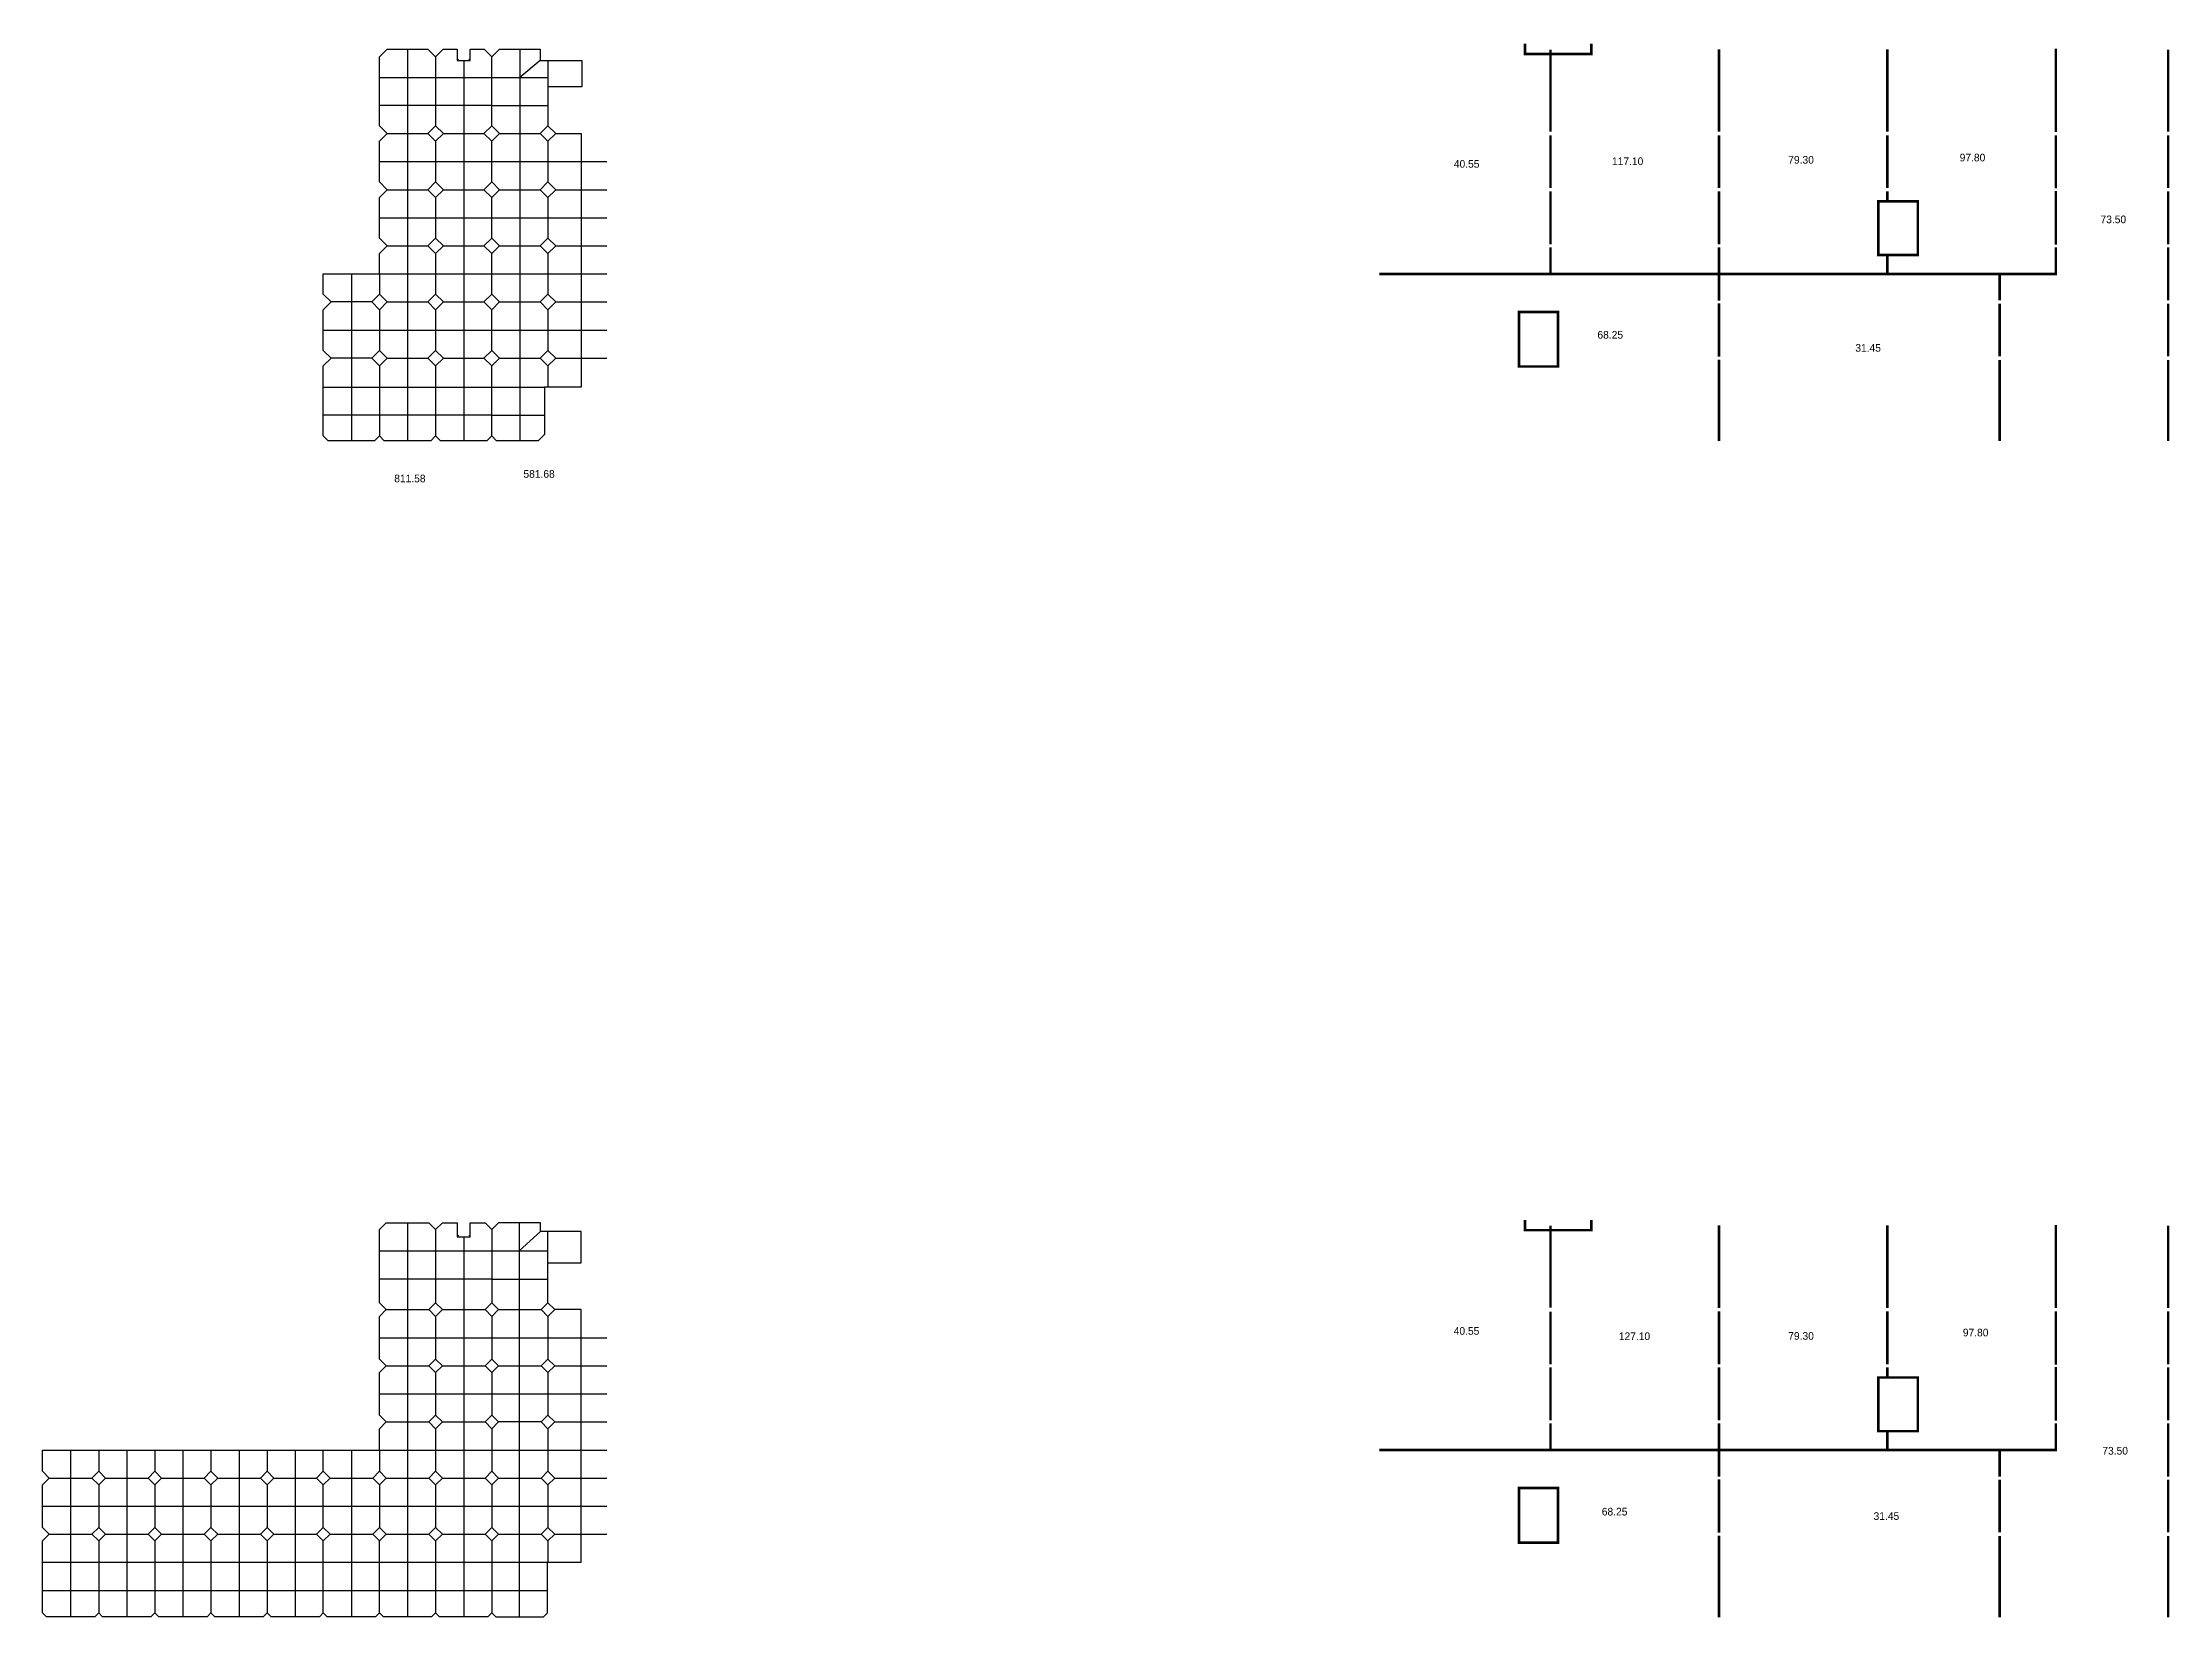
# Model space of a CAD drawing. Header units: millimetres. Extents: x -552870 to 1405794, y -1345622 to 197746.
# Drawn here: x 499130 to 915780, y -865709 to -556984 of the extents above; entities that cross this region are included whole.
import ezdxf

# ---------------------------------------------------------------- set-up
doc = ezdxf.new("R2010")
doc.units = ezdxf.units.MM
doc.header["$LTSCALE"] = 1000
doc.header["$MEASUREMENT"] = 0
doc.layers.get('0').update_dxf_attribs({"linetype": 'CONTINUOUS'})
doc.styles.add('나눔바른고딕', font='')
doc.styles.get('나눔바른고딕').set_extended_font_data('나눔바른고딕')

msp = doc.modelspace()

# ---------------------------------------------------------------- linework, layer by layer
at = {"color": 114, "ltscale": 10000, "true_color": 0x139b48}
for points in [[(587130.1, -634059.5), (586180.1, -635009.5), (577080.1, -635009.5), (576130.1, -634059.5), (575180.1, -635009.5), (566080.1, -635009.5), (565130.1, -634059.5), (564180.1, -635009.5), (555080.1, -635009.5), (554130.1, -634059.5), (554130.1, -620333.7), (555654.4, -618809.5), (554130.1, -617285.2), (554130.1, -609333.7), (555654.4, -607809.5), (554130.1, -606285.2), (554130.1, -602309.5), (565130.1, -602309.5), (565130.1, -598333.7), (566654.4, -596809.5), (565130.1, -595285.2), (565130.1, -587333.7), (566654.4, -585809.5), (565130.1, -584285.2), (565130.1, -576333.7), (566654.4, -574809.5), (565130.1, -573285.2), (565130.1, -559809.5), (566630.1, -558309.5), (574630.1, -558309.5), (576130.1, -559809.5), (577630.1, -558309.5), (580330.1, -558309.5), (580330.1, -560534.5), (582930.1, -560534.5), (582930.1, -558309.5), (585630.1, -558309.5), (587130.1, -559809.5)], [(570630.1, -558309.5), (570630.1, -596809.5), (570630.1, -635009.5)], [(592630.1, -558309.5), (592630.1, -596809.5), (592630.1, -635009.5)], [(576130.1, -559809.5), (576130.1, -573285.2)], [(580630.1, -560234.5), (580330.1, -560534.5)], [(581630.1, -560534.5), (581630.1, -596809.5), (581630.1, -635009.5)], [(582630.1, -560234.5), (582930.1, -560534.5)], [(596630.1, -560509.5), (592630.1, -563809.5)], [(598130.1, -560509.5), (598130.1, -565659.5)], [(565130.1, -563809.5), (587130.1, -563809.5)], [(587130.1, -563809.5), (598130.1, -563809.5)], [(587130.1, -569309.5), (565130.5, -569309.5)], [(587130.1, -569309.5), (598130.1, -569309.5)], [(566654.4, -574809.5), (574605.8, -574809.5)], [(576130.1, -573285.2), (574605.8, -574809.5), (576130.1, -576333.7), (577654.4, -574809.5), (576130.1, -573285.2)], [(577654.4, -574809.5), (585605.8, -574809.5)], [(587130.1, -573285.2), (585605.8, -574809.5), (587130.1, -576333.7)], [(588654.4, -574809.5), (596605.8, -574809.5)], [(598130.1, -573285.2), (596605.8, -574809.5), (598130.1, -576333.7), (599654.4, -574809.5)], [(576130.1, -576333.7), (576130.1, -584285.2)], [(598130.1, -576333.7), (598130.1, -584285.2)], [(565130.1, -580309.5), (587130.1, -580309.5)], [(587130.1, -580309.5), (609677.6, -580309.5)], [(566654.4, -585809.5), (574605.8, -585809.5)], [(576130.1, -584285.2), (574605.8, -585809.5), (576130.1, -587333.7), (577654.4, -585809.5), (576130.1, -584285.2)], [(576130.1, -587333.7), (576130.1, -595285.2)], [(577654.4, -585809.5), (585605.8, -585809.5)], [(587130.1, -584285.2), (585605.8, -585809.5), (587130.1, -587333.7)], [(588654.4, -585809.5), (596605.8, -585809.5)], [(598130.1, -584285.2), (596605.8, -585809.5), (598130.1, -587333.7), (599654.4, -585809.5), (598130.1, -584285.2)], [(598130.1, -587333.7), (598130.1, -595285.2)], [(599654.4, -585809.5), (609680.1, -585809.5)], [(565130.1, -591309.5), (587130.1, -591309.5)], [(587130.1, -591309.5), (609677.6, -591309.5)], [(576130.1, -595285.2), (574605.8, -596809.5), (576130.1, -598333.7), (577654.4, -596809.5), (576130.1, -595285.2)], [(587130.1, -595285.2), (585605.8, -596809.5), (587130.1, -598333.7)], [(598130.1, -595285.2), (596605.8, -596809.5), (598130.1, -598333.7), (599654.4, -596809.5), (598130.1, -595285.2)], [(566654.4, -596809.5), (574605.8, -596809.5)], [(576130.1, -598333.7), (576130.1, -606285.2)], [(577654.4, -596809.5), (585605.8, -596809.5)], [(588654.4, -596809.5), (596605.8, -596809.5)], [(598130.1, -598333.7), (598130.1, -606285.2)], [(599654.4, -596809.5), (609680.1, -596809.5)], [(559630.1, -602310.3), (559630.1, -635009.5)], [(565128.7, -602309.5), (587130.1, -602309.5)], [(565130.1, -602309.5), (565130.1, -606285.2)], [(587130.1, -602309.5), (609677.6, -602309.5)], [(563605.8, -607809.5), (555654.4, -607809.5)], [(565130.1, -606285.2), (563605.8, -607809.5), (565130.1, -609333.7), (566654.4, -607809.5), (565130.1, -606285.2)], [(566654.4, -607809.5), (574605.8, -607809.5)], [(576130.1, -606285.2), (574605.8, -607809.5), (576130.1, -609333.7), (577654.4, -607809.5), (576130.1, -606285.2)], [(577654.4, -607809.5), (585605.8, -607809.5)], [(587130.1, -606285.2), (585605.8, -607809.5), (587130.1, -609333.7)], [(588654.4, -607809.5), (596605.8, -607809.5)], [(598130.1, -606285.2), (596605.8, -607809.5), (598130.1, -609333.7), (599654.4, -607809.5), (598130.1, -606285.2)], [(599654.4, -607809.5), (609680.1, -607809.5)], [(565130.1, -609333.7), (565130.1, -617285.2)], [(576130.1, -609333.7), (576130.1, -617285.2)], [(598130.1, -609333.7), (598130.1, -617285.2)], [(554130.1, -613309.5), (587130.1, -613309.5)], [(587130.1, -613309.5), (609677.6, -613309.5)], [(563605.8, -618809.5), (555654.4, -618809.5)], [(565130.1, -617285.2), (563605.8, -618809.5), (565130.1, -620333.7), (566654.4, -618809.5), (565130.1, -617285.2)], [(565130.1, -620333.7), (565130.1, -634059.5)], [(566654.4, -618809.5), (574605.8, -618809.5)], [(576130.1, -617285.2), (574605.8, -618809.5), (576130.1, -620333.7), (577654.4, -618809.5), (576130.1, -617285.2)], [(576130.1, -620333.7), (576130.1, -634059.5)], [(577654.4, -618809.5), (585605.8, -618809.5)], [(587130.1, -617285.2), (585605.8, -618809.5), (587130.1, -620333.7)], [(588654.4, -618809.5), (596605.8, -618809.5)], [(598130.1, -617285.2), (596605.8, -618809.5), (598130.1, -620333.7), (599654.4, -618809.5), (598130.1, -617285.2)], [(598130.1, -620333.7), (598130.1, -624509.5)], [(599654.4, -618809.5), (609680.1, -618809.5)], [(554130.1, -624509.5), (587130.1, -624509.5)], [(587130.1, -624509.5), (597480.1, -624509.5)], [(587130.1, -630009.5), (554130.1, -630009.5)], [(587130.1, -630009.5), (597480.1, -630009.5)], [(587130.1, -864635.2), (586355.8, -865409.5), (576904.4, -865409.5), (576130.1, -864635.2), (575355.8, -865409.5), (565904.4, -865409.5), (565130.1, -864635.2), (564355.8, -865409.5), (554904.4, -865409.5), (554130.1, -864635.2), (554129.4, -850533.1), (555454.4, -849209.5), (554130.1, -847885.2), (554129, -839532.6), (555454.4, -838209.5), (554130.1, -836885.2), (554128.7, -832709.5), (554130.1, -832709.5), (565130.1, -832709.5), (565130.1, -828533.7), (566454.4, -827209.5), (565130.1, -825885.2), (565129.2, -817532.8), (566454.4, -816209.5), (565130.1, -814885.2), (565130.1, -806533.7), (566454.4, -805209.5), (565130.1, -803885.2), (565129.6, -789533.7), (566454.4, -788209.5), (574805.8, -788209.5), (576130.1, -789533.7), (577454.4, -788209.5), (580330.1, -788209.5), (580330.1, -790934.5), (582930.1, -790934.5), (582930.1, -788209.5), (585805.8, -788209.5), (587130.1, -789533.7)], [(570630.1, -788209.5), (570630.1, -827209.5)], [(576130.1, -789533.7), (576130.1, -803885.2)], [(580630.1, -790634.5), (580330.1, -790934.5)], [(581630.1, -790934.5), (581630.1, -827209.5)], [(582630.1, -790634.5), (582930.1, -790934.5)], [(604655.1, -827209.5), (604655.1, -805209.5), (599454.4, -805209.5), (598130.1, -803885.2), (598130.1, -796059.5), (604655.1, -796059.5), (604655.1, -789909.5), (596705.8, -789909.5), (596705.8, -788209.5), (588454.4, -788209.5), (587130.1, -789533.7), (587130.1, -803885.2), (588454.4, -805209.5), (587130.1, -806533.7), (587130.1, -814885.2), (588454.4, -816209.5), (587130.1, -817533.7), (587130.1, -825885.2), (588454.4, -827209.5), (587130.1, -828533.7), (587130.1, -836885.2), (588454.4, -838209.5), (587130.1, -839533.7), (587130.1, -847885.2), (588454.4, -849209.5), (587130.1, -850533.7), (587130.1, -864635.2), (587904.4, -865409.5), (597255.8, -865409.5), (598030.1, -864635.2), (598030.1, -854709.5), (604655.1, -854709.5), (604655.1, -827209.5)], [(592530.1, -788209.5), (592530.1, -827209.5), (592530.1, -865409.5)], [(596705.8, -789909.5), (592530.1, -793709.5)], [(598130.1, -796059.5), (598130.1, -789909.5)], [(565130.1, -793709.5), (587130.1, -793709.5)], [(587130.1, -793709.5), (598130.1, -793709.5)], [(587130.1, -799209.5), (565130.1, -799209.5)], [(587130.1, -799209.5), (598130.1, -799209.5)], [(576130.1, -803885.2), (574805.8, -805209.5), (576130.1, -806533.7), (577454.4, -805209.5), (576130.1, -803885.2)], [(587130.1, -803885.2), (585805.8, -805209.5), (587130.1, -806533.7)], [(598130.1, -803885.2), (596805.8, -805209.5), (598130.1, -806533.7), (599454.4, -805209.5)], [(566454.4, -805209.5), (574805.8, -805209.5)], [(576130.1, -806533.7), (576130.1, -814885.2)], [(577454.4, -805209.5), (585805.8, -805209.5)], [(588454.4, -805209.5), (596805.8, -805209.5)], [(598130.1, -806533.7), (598130.1, -814885.2)], [(565129.4, -810709.5), (587130.1, -810709.5)], [(587130.1, -810709.5), (609680.1, -810709.5)], [(566454.4, -816209.5), (574805.8, -816209.5)], [(576130.1, -814885.2), (574805.8, -816209.5), (576130.1, -817533.7), (577454.4, -816209.5), (576130.1, -814885.2)], [(577454.4, -816209.5), (585805.8, -816209.5)], [(587130.1, -814885.2), (585805.8, -816209.5), (587130.1, -817533.7)], [(588454.4, -816209.5), (596805.8, -816209.5)], [(598130.1, -814885.2), (596805.8, -816209.5), (598130.1, -817533.7), (599454.4, -816209.5), (598130.1, -814885.2)], [(599454.4, -816209.5), (609680.1, -816209.5)], [(576130.1, -817533.7), (576130.1, -825885.2)], [(598130.1, -817533.7), (598130.1, -825885.2)], [(565129, -821709.5), (587130.1, -821709.5)], [(587130.1, -821709.5), (609680.1, -821709.5)], [(566454.4, -827209.5), (574805.8, -827209.5)], [(570630.1, -827209.5), (570630.1, -865409.5)], [(576130.1, -825885.2), (574805.8, -827209.5), (576130.1, -828533.7), (577454.4, -827209.5), (576130.1, -825885.2)], [(576130.1, -828533.7), (576130.1, -836885.2)], [(577454.4, -827209.5), (585805.8, -827209.5)], [(581630.1, -827209.5), (581630.1, -865409.5)], [(587130.1, -825885.2), (585805.8, -827209.5), (587130.1, -828533.7)], [(596805.8, -827209.5), (588454.4, -827209.5)], [(598130.1, -825885.2), (596805.8, -827209.5), (598130.1, -828533.7), (599454.4, -827209.5), (598130.1, -825885.2)], [(598130.1, -828533.7), (598130.1, -836885.2)], [(599454.4, -827209.5), (609680.1, -827209.5)], [(554130.1, -864635.2), (553355.8, -865409.5), (543904.4, -865409.5), (543130.1, -864635.2), (542355.8, -865409.5), (532904.4, -865409.5), (532130.1, -864635.2), (531355.8, -865409.5), (521904.4, -865409.5), (521130.1, -864635.2), (520355.8, -865409.5), (510904.4, -865409.5), (510130.1, -864635.2), (509355.8, -865409.5), (499904.4, -865409.5), (499130.1, -864635.2), (499130.1, -850533.7), (500454.4, -849209.5), (499130.1, -847885.2), (499130.1, -839533.7), (500454.4, -838209.5), (499130.1, -836885.2), (499130.1, -832709.5), (554130.1, -832709.5)], [(504630.1, -832709.5), (504630.1, -865409.5)], [(510130.1, -832709.5), (510130.1, -836885.2)], [(515630.1, -832709.5), (515630.1, -865409.5)], [(521130.1, -832709.5), (521130.1, -836885.2)], [(526630.1, -832709.5), (526630.1, -865409.5)], [(532130.1, -832709.5), (532130.1, -836885.2)], [(537630.1, -832709.5), (537630.1, -865409.5)], [(543130.1, -832709.5), (543130.1, -836885.2)], [(548630.1, -832709.5), (548630.1, -865409.5)], [(559630.1, -832709.5), (559630.1, -865409.5)], [(565128.7, -832709.5), (587130.1, -832709.5)], [(565130.1, -832709.5), (565130.1, -836885.2)], [(587130.1, -832709.5), (609680.1, -832709.5)], [(510130.1, -836885.2), (508805.8, -838209.5), (510130.1, -839533.7), (511454.4, -838209.5), (510130.1, -836885.2)], [(521130.1, -836885.2), (519805.8, -838209.5), (521130.1, -839533.7), (522454.4, -838209.5), (521130.1, -836885.2)], [(532130.1, -836885.2), (530805.8, -838209.5), (532130.1, -839533.7), (533454.4, -838209.5), (532130.1, -836885.2)], [(543130.1, -836885.2), (541805.8, -838209.5), (543130.1, -839533.7), (544454.4, -838209.5), (543130.1, -836885.2)], [(554130.1, -836885.2), (552805.8, -838209.5), (554130.1, -839533.7)], [(565130.1, -836885.2), (563805.8, -838209.5), (565130.1, -839533.7), (566454.4, -838209.5), (565130.1, -836885.2)], [(576130.1, -836885.2), (574805.8, -838209.5), (576130.1, -839533.7), (577454.4, -838209.5), (576130.1, -836885.2)], [(587130.1, -836885.2), (585805.8, -838209.5), (587130.1, -839533.7)], [(598130.1, -836885.2), (596805.8, -838209.5), (598130.1, -839533.7), (599454.4, -838209.5), (598130.1, -836885.2)], [(500454.4, -838209.5), (508805.8, -838209.5)], [(510130.1, -839533.7), (510130.1, -847885.2)], [(511454.4, -838209.5), (519805.8, -838209.5)], [(521130.1, -839533.7), (521130.1, -847885.2)], [(522454.4, -838209.5), (530805.8, -838209.5)], [(532130.1, -839533.7), (532130.1, -847885.2)], [(533454.4, -838209.5), (541805.8, -838209.5)], [(543130.1, -839533.7), (543130.1, -847885.2)], [(544454.4, -838209.5), (552805.8, -838209.5)], [(555454.4, -838209.5), (563805.8, -838209.5)], [(565130.1, -839533.7), (565130.1, -847885.2)], [(566454.4, -838209.5), (574805.8, -838209.5)], [(576130.1, -839533.7), (576130.1, -847885.2)], [(577454.4, -838209.5), (585805.8, -838209.5)], [(588454.4, -838209.5), (596805.8, -838209.5)], [(598130.1, -839533.7), (598130.1, -847885.2)], [(599454.4, -838209.5), (609680.1, -838209.5)], [(499130.1, -843709.5), (554129.6, -843709.5)], [(554130.1, -843709.5), (587130.1, -843709.5)], [(587130.1, -843709.5), (609680.1, -843709.5)], [(500454.4, -849209.5), (508805.8, -849209.5)], [(510130.1, -847885.2), (508805.8, -849209.5), (510130.1, -850533.7), (511454.4, -849209.5), (510130.1, -847885.2)], [(511454.4, -849209.5), (519805.8, -849209.5)], [(521130.1, -847885.2), (519805.8, -849209.5), (521130.1, -850533.7), (522454.4, -849209.5), (521130.1, -847885.2)], [(522454.4, -849209.5), (530805.8, -849209.5)], [(532130.1, -847885.2), (530805.8, -849209.5), (532130.1, -850533.7), (533454.4, -849209.5), (532130.1, -847885.2)], [(533454.4, -849209.5), (541805.8, -849209.5)], [(543130.1, -847885.2), (541805.8, -849209.5), (543130.1, -850533.7), (544454.4, -849209.5), (543130.1, -847885.2)], [(544454.4, -849209.5), (552805.8, -849209.5)], [(554130.1, -847885.2), (552805.8, -849209.5), (554130.1, -850533.7)], [(555454.4, -849209.5), (563805.8, -849209.5)], [(565130.1, -847885.2), (563805.8, -849209.5), (565130.1, -850533.7), (566454.4, -849209.5), (565130.1, -847885.2)], [(566454.4, -849209.5), (574805.8, -849209.5)], [(576130.1, -847885.2), (574805.8, -849209.5), (576130.1, -850533.7), (577454.4, -849209.5), (576130.1, -847885.2)], [(577454.4, -849209.5), (585805.8, -849209.5)], [(587130.1, -847885.2), (585805.8, -849209.5), (587130.1, -850533.7)], [(588454.4, -849209.5), (596805.8, -849209.5)], [(598130.1, -847885.2), (596805.8, -849209.5), (598130.1, -850533.7), (599454.4, -849209.5), (598130.1, -847885.2)], [(599454.4, -849209.5), (609680.1, -849209.5)], [(510130.1, -850533.7), (510130.1, -864635.2)], [(521130.1, -850533.7), (521130.1, -864635.2)], [(532130.1, -850533.7), (532130.1, -864635.2)], [(543130.1, -850533.7), (543130.1, -864635.2)], [(565130.1, -864635.2), (565130.1, -850533.7)], [(576130.1, -850533.7), (576130.1, -864635.2)], [(598130.1, -850533.7), (598130.1, -854709.5)], [(499130.1, -854709.5), (554129.6, -854709.5)], [(554130.1, -854709.5), (587130.1, -854709.5)], [(587130.1, -854709.5), (598030.1, -854709.5)], [(499130.1, -860209.5), (554129.8, -860209.5)], [(554130.1, -860209.5), (587130.1, -860209.5)], [(587130.1, -860209.5), (598030.1, -860209.5)]]:
    msp.add_lwpolyline(points, dxfattribs=at)
msp.add_lwpolyline([(599654.4, -574809.5), (604655.1, -574809.5), (604655.1, -624509.5), (597480.1, -624509.5), (597480.1, -633759.5), (596230.1, -635009.5), (588080.1, -635009.5), (587130.1, -634059.5), (587130.1, -620333.7), (588654.4, -618809.5), (587130.1, -617285.2), (587130.1, -609333.7), (588654.4, -607809.5), (587130.1, -606285.2), (587130.1, -598333.7), (588654.4, -596809.5), (587130.1, -595285.2), (587130.1, -587333.7), (588654.4, -585809.5), (587130.1, -584285.2), (587130.1, -576333.7), (588654.4, -574809.5), (587130.1, -573285.2), (587130.1, -559809.5), (588630.1, -558309.5), (596630.1, -558309.5), (596630.1, -560509.5), (604755.1, -560509.5), (604755.1, -565659.5), (598130.1, -565659.5), (598130.1, -573285.2)], close=True, dxfattribs=at)
at = {"color": 4, "ltscale": 10000, "const_width": 500}
for points in [[(794530.1, -559234.5), (789530.1, -559234.5), (789530.1, -557234.5)], [(794530.1, -559234.5), (802530.1, -559234.5), (802530.1, -557234.5)], [(794530.1, -558359.5), (794530.1, -574434.5)], [(827530.1, -574459.5), (827530.1, -558309.5)], [(860530.1, -574459.5), (860530.1, -558309.5)], [(893530.1, -558209.5), (893530.1, -574484.5)], [(915530.1, -558359.5), (915530.1, -574459.5)], [(794530.1, -575184.5), (794530.1, -585509.5)], [(827530.1, -585509.5), (827530.1, -575159.5)], [(860530.1, -585509.5), (860530.1, -575159.5)], [(893529.5, -575134.5), (893530.1, -585559.5)], [(915530.1, -575159.5), (915530.1, -585509.5)], [(794530.1, -586109.5), (794530.1, -596509.5)], [(827530.1, -596509.5), (827530.1, -586109.5)], [(860530.1, -586109.5), (860530.1, -588109.5), (858730.1, -588109.5), (858730.1, -598609.5), (860530.1, -598609.5), (860530.1, -602309.5), (827530.1, -602309.5)], [(893530.1, -586059.5), (893528.9, -596559.5)], [(915530.1, -586109.5), (915530.1, -596509.5)], [(860530.1, -588109.5), (866480.1, -588109.5), (866480.1, -598609.5), (860530.1, -598609.5)], [(794530.1, -597109.5), (794530.1, -602309.5), (827530.1, -602309.5), (827530.1, -597109.5)], [(860530.1, -602309.5), (893528.7, -602309.5), (893530, -597109.5)], [(915530.1, -597109.5), (915530.1, -607509.5)], [(760980.1, -602309.5), (794530.1, -602309.5)], [(827530.1, -602309.5), (827530.1, -607559.5)], [(882530.1, -607509.5), (882528.7, -602309.5)], [(827530.1, -608059.5), (827530.1, -618509.5)], [(882530.1, -608109.5), (882530.1, -618459.5)], [(915530.1, -608109.5), (915530.1, -618459.5)], [(827530.1, -619109.5), (827530.1, -635059.5)], [(882530.1, -619159.5), (882530.1, -635059.5)], [(915530.1, -619159.5), (915530.1, -635059.5)], [(794530.1, -789634.5), (789530.1, -789634.5), (789530.1, -787634.5)], [(794530.1, -789634.5), (802530.1, -789634.5), (802530.1, -787634.5)], [(794530.1, -788759.5), (794530.1, -804834.5)], [(827530.1, -804859.5), (827530.1, -788709.5)], [(860530.1, -804859.5), (860530.1, -788709.5)], [(893530.1, -788609.5), (893530.1, -804884.5)], [(915530.1, -788759.5), (915530.1, -804859.5)], [(794530.1, -805584.5), (794530.1, -815909.5)], [(827530.1, -815909.5), (827530.1, -805559.5)], [(860530.1, -815909.5), (860530.1, -805559.5)], [(893529.5, -805534.5), (893530.1, -815959.5)], [(915530.1, -805559.5), (915530.1, -815909.5)], [(794530.1, -816509.5), (794530.1, -826909.5)], [(827530.1, -826909.5), (827530.1, -816509.5)], [(860530.1, -816509.5), (860530.1, -818509.5), (858730.1, -818509.5), (858730.1, -829009.5), (860530.1, -829009.5), (860530.1, -832709.5), (827530.1, -832709.5)], [(893530.1, -816459.5), (893528.9, -826959.5)], [(915530.1, -816509.5), (915530.1, -826909.5)], [(860530.1, -818509.5), (866480.1, -818509.5), (866480.1, -829009.5), (860530.1, -829009.5)], [(794530.1, -827509.5), (794530.1, -832709.5), (827530.1, -832709.5), (827530.1, -827509.5)], [(860530.1, -832709.5), (893528.7, -832709.5), (893530, -827509.5)], [(915530.1, -827509.5), (915530.1, -837909.5)], [(760980.1, -832709.5), (794530.1, -832709.5)], [(827530.1, -832709.5), (827530.1, -837959.5)], [(882530.1, -837909.5), (882528.7, -832709.5)], [(827530.1, -838459.5), (827530.1, -848909.5)], [(882530.1, -838509.5), (882530.1, -848859.5)], [(915530.1, -838509.5), (915530.1, -848859.5)], [(827530.1, -849509.5), (827530.1, -865459.5)], [(882530.1, -849559.5), (882530.1, -865459.5)], [(915530.1, -849559.5), (915530.1, -865459.5)]]:
    msp.add_lwpolyline(points, dxfattribs=at)
for points in [[(788380.1, -609759.5), (788380.1, -620459.5), (790380.1, -620459.5), (795980.1, -620459.5), (795980.1, -609759.5)], [(788380.1, -840159.5), (788380.1, -850859.5), (790380.1, -850859.5), (795980.1, -850859.5), (795980.1, -840159.5)]]:
    msp.add_lwpolyline(points, close=True, dxfattribs=at)

# ---------------------------------------------------------------- texts
at = {"color": 4, "ltscale": 10000, "style": '나눔바른고딕'}
for s, p in [('97.80', (874685.6, -580267.1)), ('73.50', (902275.4, -592379.2)), ('31.45', (854237.5, -617553.9)), ('97.80', (875301.4, -810452.1)), ('73.50', (902629.1, -833605.5)), ('31.45', (857818, -846398.9))]:
    msp.add_text(s, height=1500, dxfattribs=at).set_placement(p)
at = {"color": 0, "ltscale": 10000, "style": '나눔바른고딕'}
for s, p in [('40.55', (775592.2, -581505.2)), ('117.10', (806574.7, -580996.4)), ('79.30', (841104.3, -580712.1)), ('68.25', (803723.3, -614990)), ('40.55', (775571.6, -810129.4)), ('127.10', (807915.5, -811173.3)), ('79.30', (841104.3, -811112.1)), ('68.25', (804581.6, -845535.1))]:
    msp.add_text(s, height=1500, dxfattribs=at).set_placement(p)
at = {"color": 114, "ltscale": 10000, "true_color": 0x139b48, "style": '나눔바른고딕'}
for s, p in [('811.58', (568028, -643132)), ('581.68', (593332.9, -642244.9))]:
    msp.add_text(s, height=1500, dxfattribs=at).set_placement(p)

doc.saveas('drawing.dxf')
